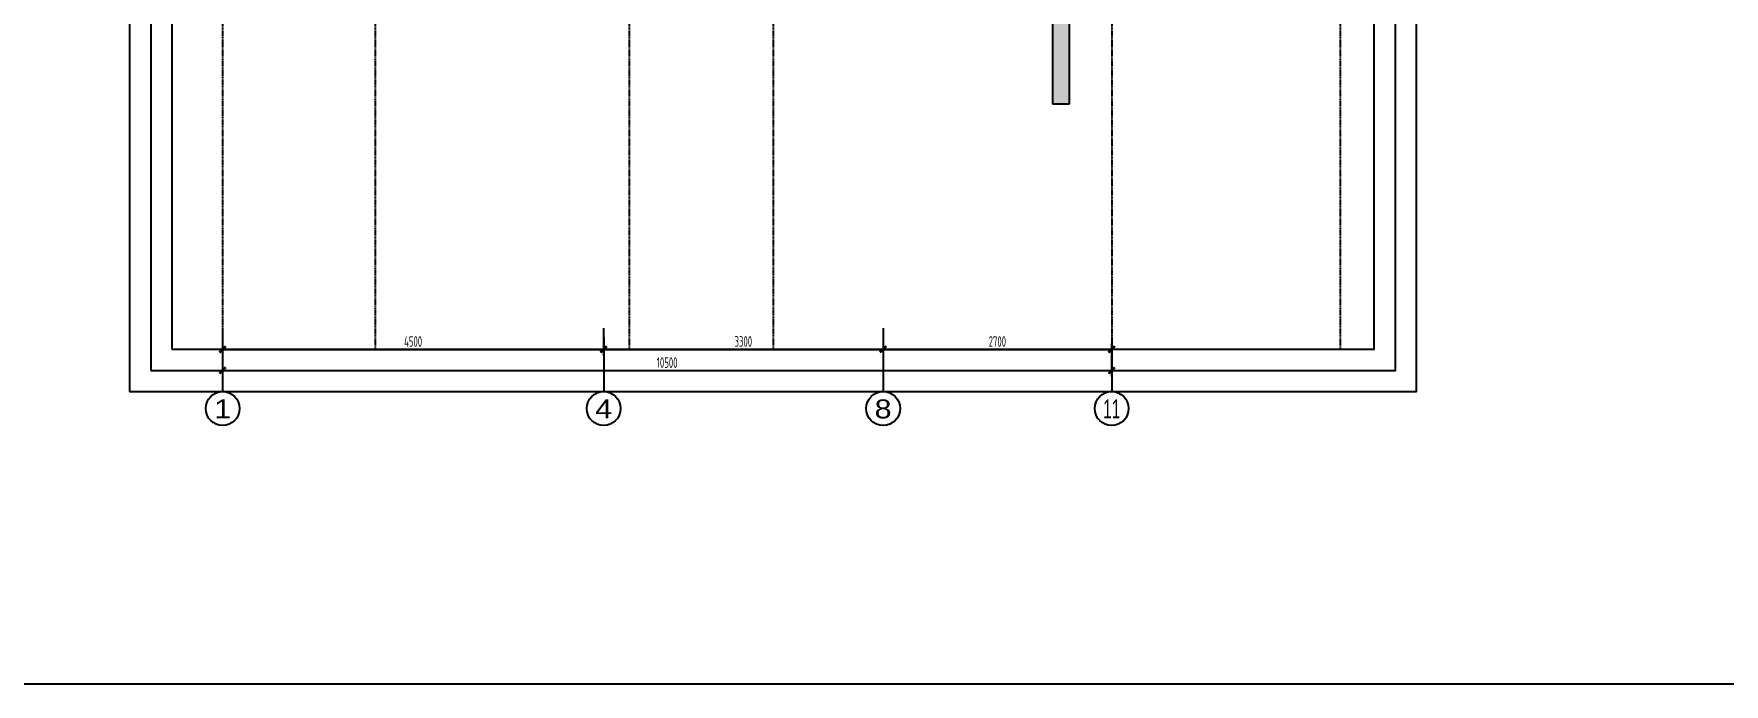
# Model space of a CAD drawing. Header units: millimetres. Extents: x 24675 to 175386, y -87697 to -40478.
# Drawn here: x 60102 to 80066, y -62753 to -55070 of the extents above; entities that cross this region are included whole.
import ezdxf
from ezdxf.enums import TextEntityAlignment as Align

# ---------------------------------------------------------------- set-up
doc = ezdxf.new("R2010")
doc.units = ezdxf.units.MM
doc.header["$LTSCALE"] = 10
doc.header["$MEASUREMENT"] = 0
doc.linetypes.add('__DASH', pattern=[0.35, 0.25, -0.1])
doc.linetypes.add('CENTER', pattern=[50.8, 31.75, -6.35, 6.35, -6.35])
for name, color, linetype in [('A-AXIS', 150, 'Continuous'), ('AD-建筑尺寸', 44, 'Continuous'), ('AD-轴线', 136, 'CENTER'), ('AXIS_TEXT', 7, 'Continuous'), ('COLUMN', 9, 'Continuous'), ('P-ANNO-DIMS', 250, 'Continuous'), ('PUB_HATCH', 8, 'Continuous')]:
    doc.layers.add(name, color=color, linetype=linetype)
doc.styles.add('AXIS', font='arial.ttf')
doc.styles.add('CCD_DIM', font='archs.shx', dxfattribs={"width": 0.7})
doc.styles.add('COMPLEX', font='COMPLEX')
doc.dimstyles.new('1-50', dxfattribs={"dimscale": 50, "dimtxt": 2.5, "dimasz": 1.5, "dimexe": 1.5, "dimexo": 1.5, "dimgap": 0.6, "dimtad": 1, "dimdec": 0, "dimrnd": 5, "dimzin": 0, "dimdsep": 46, "dimtxsty": 'CCD_DIM', "dimblk": 'ARCHTICK', "dimcen": 0.125, "dimclrd": 44, "dimclre": 44, "dimclrt": 50, "dimadec": 0, "dimazin": 0, "dimtfac": 1, "dimtdec": 0, "dimtix": 1, "dimtmove": 2, "dimatfit": 3, "dimldrblk": 'DOT', "dimfxl": 5, "dimfxlon": 1, "dimtvp": 1, "dimtolj": 1, "dimtzin": 0, "dimarcsym": 0})

# ---------------------------------------------------------------- blocks, each defined once
blk = doc.blocks.new('vxcv')
at = {"layer": 'Defpoints', "color": 251}
blk.add_lwpolyline([(301088, -172518.5), (332588, -172518.5), (332588, -194793.5), (301088, -194793.5)], close=True, dxfattribs=at)
blk = doc.blocks.new('_ArchTick')
at = {"color": 0, "linetype": 'ByBlock', "const_width": 0.4}
blk.add_lwpolyline([(-0.5, -0.5), (0.5, 0.5)], dxfattribs=at)
blk = doc.blocks.new('*D560')
at = {"layer": 'AD-建筑尺寸', "color": 44, "lineweight": -2, "transparency": 16777216}
for p, q in [((-4015, -58547), (-4015, -58872)), ((485, -58547), (485, -58872)), ((-4015, -58797), (485, -58797))]:
    blk.add_line(p, q, dxfattribs=at)
at = {"layer": 'Defpoints', "color": 0, "transparency": 16777216}
for p in [(-4015, -57311), (485, -57311), (485, -58797)]:
    blk.add_point(p, dxfattribs=at)
at = {"layer": 'AD-建筑尺寸', "color": 44, "lineweight": -2, "transparency": 16777216, "xscale": 75, "yscale": 75, "zscale": 75, "rotation": 180}
blk.add_blockref('_ArchTick', (-4015, -58797), dxfattribs=at)
at = {"layer": 'AD-建筑尺寸', "color": 44, "lineweight": -2, "transparency": 16777216, "xscale": 75, "yscale": 75, "zscale": 75}
blk.add_blockref('_ArchTick', (485, -58797), dxfattribs=at)
at = {"layer": 'AD-建筑尺寸', "color": 50, "transparency": 16777216, "insert": (-1765, -58704), "char_height": 125, "attachment_point": 5, "style": 'CCD_DIM'}
blk.add_mtext('\\A1;4500', dxfattribs=at)
blk = doc.blocks.new('_Dot')
at = {"color": 0, "linetype": 'ByBlock', "lineweight": -2}
blk.add_line((-0.5, 0), (-1, 0), dxfattribs=at)
at = {"color": 0, "linetype": 'ByBlock', "const_width": 0.5}
blk.add_lwpolyline([(-0.25, 0, 1), (0.25, 0, 1)], format="xyb", close=True, dxfattribs=at)
blk = doc.blocks.new('*D561')
at = {"layer": 'AD-建筑尺寸', "color": 44, "lineweight": -2, "transparency": 16777216}
for p, q in [((485, -58547), (485, -58872)), ((3785, -58547), (3785, -58872)), ((485, -58797), (3785, -58797))]:
    blk.add_line(p, q, dxfattribs=at)
at = {"layer": 'Defpoints', "color": 0, "transparency": 16777216}
for p in [(485, -57311), (3785, -57311), (3785, -58797)]:
    blk.add_point(p, dxfattribs=at)
at = {"layer": 'AD-建筑尺寸', "color": 44, "lineweight": -2, "transparency": 16777216, "xscale": 75, "yscale": 75, "zscale": 75, "rotation": 180}
blk.add_blockref('_ArchTick', (485, -58797), dxfattribs=at)
at = {"layer": 'AD-建筑尺寸', "color": 44, "lineweight": -2, "transparency": 16777216, "xscale": 75, "yscale": 75, "zscale": 75}
blk.add_blockref('_ArchTick', (3785, -58797), dxfattribs=at)
at = {"layer": 'AD-建筑尺寸', "color": 50, "transparency": 16777216, "insert": (2135, -58704), "char_height": 125, "attachment_point": 5, "style": 'CCD_DIM'}
blk.add_mtext('\\A1;3300', dxfattribs=at)
blk = doc.blocks.new('_AXISO')
blk.add_circle((0, 0), 0.5)
at = {"layer": 'AXIS_TEXT', "style": 'COMPLEX', "width": 1.041667}
blk.add_attdef('A', text='', height=0.56, dxfattribs=at).set_placement((-0.25, -0.28), (0.25, -0.28), align=Align.FIT)
blk = doc.blocks.new('*D562')
at = {"layer": 'AD-建筑尺寸', "color": 44, "linetype": 'ByBlock', "lineweight": -2, "transparency": 16777216}
for p, q in [((3785, -58622), (3785, -58872)), ((3785, -58797), (6485, -58797)), ((6485, -58733), (6485, -58872))]:
    blk.add_line(p, q, dxfattribs=at)
at = {"layer": 'Defpoints', "color": 0, "linetype": 'ByBlock', "transparency": 16777216}
for p in [(3785, -58547), (6485, -58658), (6485, -58797)]:
    blk.add_point(p, dxfattribs=at)
at = {"layer": 'AD-建筑尺寸', "color": 44, "linetype": 'ByBlock', "lineweight": -2, "transparency": 16777216, "xscale": 75, "yscale": 75, "zscale": 75, "rotation": 180}
blk.add_blockref('_ArchTick', (3785, -58797), dxfattribs=at)
at = {"layer": 'AD-建筑尺寸', "color": 44, "linetype": 'ByBlock', "lineweight": -2, "transparency": 16777216, "xscale": 75, "yscale": 75, "zscale": 75}
blk.add_blockref('_ArchTick', (6485, -58797), dxfattribs=at)
at = {"layer": 'AD-建筑尺寸', "color": 50, "linetype": 'ByBlock', "transparency": 16777216, "insert": (5135, -58704), "char_height": 125, "attachment_point": 5, "style": 'CCD_DIM'}
blk.add_mtext('\\A1;2700', dxfattribs=at)
blk = doc.blocks.new('*D563')
at = {"layer": 'AD-建筑尺寸', "color": 44, "linetype": 'ByBlock', "lineweight": -2, "transparency": 16777216}
for p, q in [((-4015, -58797), (-4015, -59122)), ((6485, -58797), (6485, -59122)), ((-4015, -59047), (6485, -59047))]:
    blk.add_line(p, q, dxfattribs=at)
at = {"layer": 'Defpoints', "color": 0, "linetype": 'ByBlock', "transparency": 16777216}
for p in [(-4015, -58547), (6485, -58658), (6485, -59047)]:
    blk.add_point(p, dxfattribs=at)
at = {"layer": 'AD-建筑尺寸', "color": 44, "linetype": 'ByBlock', "lineweight": -2, "transparency": 16777216, "xscale": 75, "yscale": 75, "zscale": 75, "rotation": 180}
blk.add_blockref('_ArchTick', (-4015, -59047), dxfattribs=at)
at = {"layer": 'AD-建筑尺寸', "color": 44, "linetype": 'ByBlock', "lineweight": -2, "transparency": 16777216, "xscale": 75, "yscale": 75, "zscale": 75}
blk.add_blockref('_ArchTick', (6485, -59047), dxfattribs=at)
at = {"layer": 'AD-建筑尺寸', "color": 50, "linetype": 'ByBlock', "transparency": 16777216, "insert": (1235, -58954), "char_height": 125, "attachment_point": 5, "style": 'CCD_DIM'}
blk.add_mtext('\\A1;10500', dxfattribs=at)
blk = doc.blocks.new('fccv')
at = {"layer": 'A-AXIS'}
for p, q in [((-4014.6, -58657.9), (-4014.6, -59296.8)), ((485.4, -58657.9), (485.4, -59296.8)), ((3785.4, -58657.9), (3785.4, -59296.8)), ((6485.4, -58657.9), (6485.4, -59296.8))]:
    blk.add_line(p, q, dxfattribs=at)
at = {"layer": 'AD-轴线', "ltscale": 0.03}
for p, q in [((-4014.6, -42596.8), (-4014.6, -58796.8)), ((-2214.6, -42596.8), (-2214.6, -58796.8)), ((785.4, -42596.8), (785.4, -58796.8)), ((2485.4, -42596.8), (2485.4, -58796.8)), ((6485.4, -42596.8), (6485.4, -58796.8)), ((9185.4, -42596.8), (9185.4, -58796.8))]:
    blk.add_line(p, q, dxfattribs=at)
at = {"layer": 'Defpoints', "color": 250, "linetype": 'ByBlock'}
for points in [[(-5114.6, -59296.8), (10085.4, -59296.8), (10085.4, -42596.8), (-5114.6, -42596.8)], [(-4864.6, -59046.8), (9835.4, -59046.8), (9835.4, -42846.8), (-4864.6, -42846.8)], [(-4614.6, -58796.8), (9585.4, -58796.8), (9585.4, -43096.8), (-4614.6, -43096.8)]]:
    blk.add_lwpolyline(points, close=True, dxfattribs=at)
at = {"layer": 'A-AXIS'}
ref = blk.add_blockref('_AXISO', (-4014.6, -59496.8), dxfattribs=dict(at, xscale=400.0002256945839, yscale=400.0002256945839, zscale=400.0002256945839))
ref.add_attrib('A', '1', dxfattribs={"layer": 'AXIS_TEXT', "color": 2, "height": 224, "style": 'AXIS', "width": 1.149191}).set_placement((-4114.6, -59612.7), (-3914.6, -59612.7), align=Align.FIT)
ref = blk.add_blockref('_AXISO', (485.4, -59496.8), dxfattribs=dict(at, xscale=400.0002256945839, yscale=400.0002256945839, zscale=400.0002256945839))
ref.add_attrib('A', '4', dxfattribs={"layer": 'AXIS_TEXT', "color": 2, "height": 224, "style": 'AXIS', "width": 1.149191}).set_placement((385.4, -59612.7), (585.4, -59612.7), align=Align.FIT)
ref = blk.add_blockref('_AXISO', (3785.4, -59496.8), dxfattribs=dict(at, xscale=400.0002256945839, yscale=400.0002256945839, zscale=400.0002256945839))
ref.add_attrib('A', '8', dxfattribs={"layer": 'AXIS_TEXT', "color": 2, "height": 224, "style": 'AXIS', "width": 1.149191}).set_placement((3685.4, -59612.7), (3885.4, -59612.7), align=Align.FIT)
ref = blk.add_blockref('_AXISO', (6485.4, -59496.8), dxfattribs=dict(at, xscale=400.0002256945839, yscale=400.0002256945839, zscale=400.0002256945839))
ref.add_attrib('A', '11', dxfattribs={"layer": 'AXIS_TEXT', "color": 2, "height": 224, "style": 'AXIS', "width": 0.574596}).set_placement((6385.4, -59612.7), (6585.4, -59612.7), align=Align.FIT)
at = {"layer": 'AD-建筑尺寸'}
for p1, p2, picture, middle in [((-4014.6, -57311.4), (485.4, -57311.4), '*D560', (-1764.6, -58704.3)), ((485.4, -57311.4), (3785.4, -57311.4), '*D561', (2135.4, -58704.3))]:
    dim = blk.add_aligned_dim(p1=p1, p2=p2, distance=-1485.5, dimstyle='1-50', dxfattribs=at)
    dim.commit()
    dim.dimension.update_dxf_attribs({"geometry": picture, "text_midpoint": middle})
at = {"layer": 'AD-建筑尺寸', "color": 8, "linetype": 'ByBlock'}
for base, p1, picture, middle in [((6485.4, -59046.8), (-4014.6, -58546.8), '*D563', (1235.4, -58954.3)), ((6485.4, -58796.8), (3785.4, -58546.8), '*D562', (5135.4, -58704.3))]:
    dim = blk.add_linear_dim(base=base, p1=p1, p2=(6485.4, -58657.9), dimstyle='1-50', dxfattribs=at)
    dim.commit()
    dim.dimension.update_dxf_attribs({"geometry": picture, "text_midpoint": middle})

msp = doc.modelspace()

# ---------------------------------------------------------------- hatches: boundary and pattern name
at = {"layer": 'PUB_HATCH'}
msp.add_hatch(color=256, dxfattribs=at).paths.add_polyline_path([(71932.6, -53896.8), (72132.6, -53896.8), (72132.6, -55896.8), (72332.6, -55896.8), (72332.6, -53496.8), (71932.6, -53496.8)])

# ---------------------------------------------------------------- linework, layer by layer
at = {"layer": 'COLUMN'}
for p, q in [((72332.6, -55896.8), (72332.6, -53496.8)), ((72132.6, -53896.8), (72132.6, -55896.8)), ((72132.6, -55896.8), (72332.6, -55896.8))]:
    msp.add_line(p, q, dxfattribs=at)
at = {"layer": 'Defpoints', "color": 251}
msp.add_lwpolyline([(49385.9, -40477.7), (80885.9, -40477.7), (80885.9, -62752.7), (49385.9, -62752.7)], close=True, dxfattribs=at)

# ---------------------------------------------------------------- block references
at = {"linetype": 'ByBlock'}
msp.add_blockref('fccv', (66347.2, 0), dxfattribs=at)
at = {"layer": 'P-ANNO-DIMS', "linetype": '__DASH'}
msp.add_blockref('vxcv', (-251702.1, 132040.8), dxfattribs=at)

doc.saveas('drawing.dxf')
